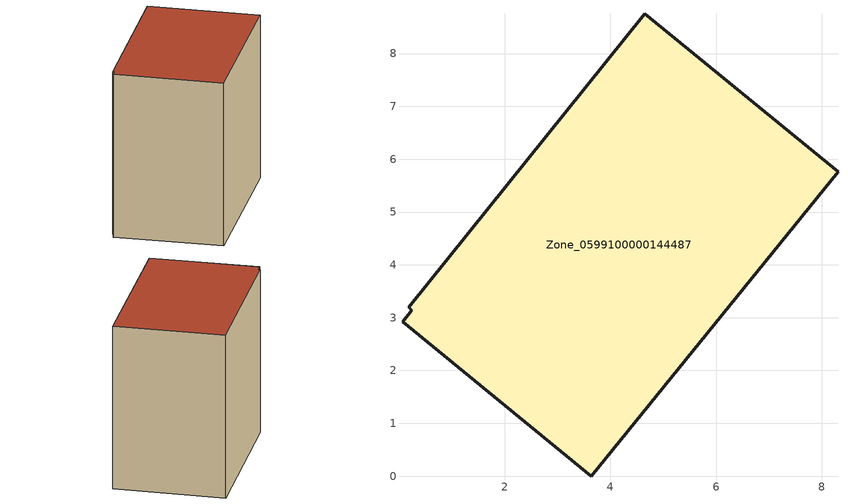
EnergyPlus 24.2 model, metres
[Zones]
Zone_0599100000144487
 floor ground (C_G): 0.07,2.92 0.24,3.14 0.18,3.19 4.65,8.75 8.31,5.76 3.64,0 z0
 wall outside (C_F): 3.64,0 8.31,5.76 4.65,8.75 0.18,3.19 0.24,3.14 0.07,2.92 3.64,0 z0:7.2
 roof outside (C_R): 0.24,3.14 0.07,2.92 3.64,0 8.31,5.76 4.65,8.75 0.18,3.19 z7.2
[BUILDING]
Pand.0599100000144487: North Axis=0; Terrain=City; Loads Convergence Tolerance Value=0.04; Temperature Convergence Tolerance Value=0.4; Solar Distribution=FullExterior; Maximum Number of Warmup Days=25; Minimum Number of Warmup Days=1
[Site:Location]
Rotterdam.The.Hague.AP_ZH_NLD Design_Conditions: Latitude=51.96; Longitude=4.45; Time Zone=1; Elevation=-4.5
[SITE:GROUNDTEMPERATURE:BUILDINGSURFACE]
18, 18, 18, 18, 18, 18, 18, 18, 18, 18, 18, 18
[MATERIAL] Thermal Absorptance=0.9; Solar Absorptance=0.7; Visible Absorptance=0.7
Name | Roughness | Thickness | Conductivity | Density | Specific Heat
G.TI.1946 | MediumSmooth | 0.15 | 1 | 540 | 1210
F.TI.1946 | Rough | 0.3 | 0.857143 | 1920 | 840
R.TI.1946 | MediumRough | 0.2 | 0.1 | 1500 | 1000
[CONSTRUCTION]
C_G: G.TI.1946
C_F: F.TI.1946
C_R: R.TI.1946
[ZONE]
Zone_0599100000144487: Type=1; Multiplier=1; Ceiling Height=Autocalculate; Volume=Autocalculate; Floor Area=autocalculate; Part of Total Floor Area=Yes
[ZONEINFILTRATION:DESIGNFLOWRATE]
Infil_Zone_0599100000144487: Zone or ZoneList or Space or SpaceList=Zone_0599100000144487; Schedule=AlwaysOn; Design Flow Rate Calculation Method=Flow/Area; Flow Rate per Floor Area=0.003; Constant Term Coefficient=1; Temperature Term Coefficient=0; Velocity Term Coefficient=0; Velocity Squared Term Coefficient=0
[HVACTEMPLATE:ZONE:IDEALLOADSAIRSYSTEM]
Zone_0599100000144487: Maximum Heating Supply Air Temperature=50; Minimum Cooling Supply Air Temperature=13; Maximum Heating Supply Air Humidity Ratio=0.0156; Minimum Cooling Supply Air Humidity Ratio=0.0077; Heating Limit=NoLimit; Cooling Limit=NoLimit; Dehumidification Control Type=ConstantSensibleHeatRatio; Cooling Sensible Heat Ratio=0.7; Dehumidification Setpoint=60; Humidification Control Type=None; Humidification Setpoint=30; Outdoor Air Method=None; Outdoor Air Flow Rate per Person=0.00944; Outdoor Air Flow Rate per Zone Floor Area=0; Outdoor Air Flow Rate per Zone=0; Demand Controlled Ventilation Type=None; Outdoor Air Economizer Type=NoEconomizer; Heat Recovery Type=None; Sensible Heat Recovery Effectiveness=0.7; Latent Heat Recovery Effectiveness=0.65
[ZONECONTROL:THERMOSTAT]
ThermostatControl_Zone_0599100000144487: Zone or ZoneList=Zone_0599100000144487; Control Type Schedule=DualSetpointControlType; Control 1=Thermostat_Zone_0599100000144487; Temperature Difference Between Cutout And Setpoint=0
[THERMOSTATSETPOINT:DUALSETPOINT]
Thermostat_Zone_0599100000144487: Heating Setpoint Temperature Schedule=HeatingSetpoint_Zone_0599100000144487; Cooling Setpoint Temperature Schedule=CoolingSetpoint_Zone_0599100000144487
[SCHEDULE:COMPACT]
HeatingSetpoint_Zone_0599100000144487: Through: 12/31, For: AllDays, Until: 24:00, 21
CoolingSetpoint_Zone_0599100000144487: Through: 12/31, For: AllDays, Until: 24:00, 24
DualSetpointControlType: Through: 12/31, For: AllDays, Until: 24:00, 4
AlwaysOn: Through: 12/31, For: AllDays, Until: 24:00, 1
